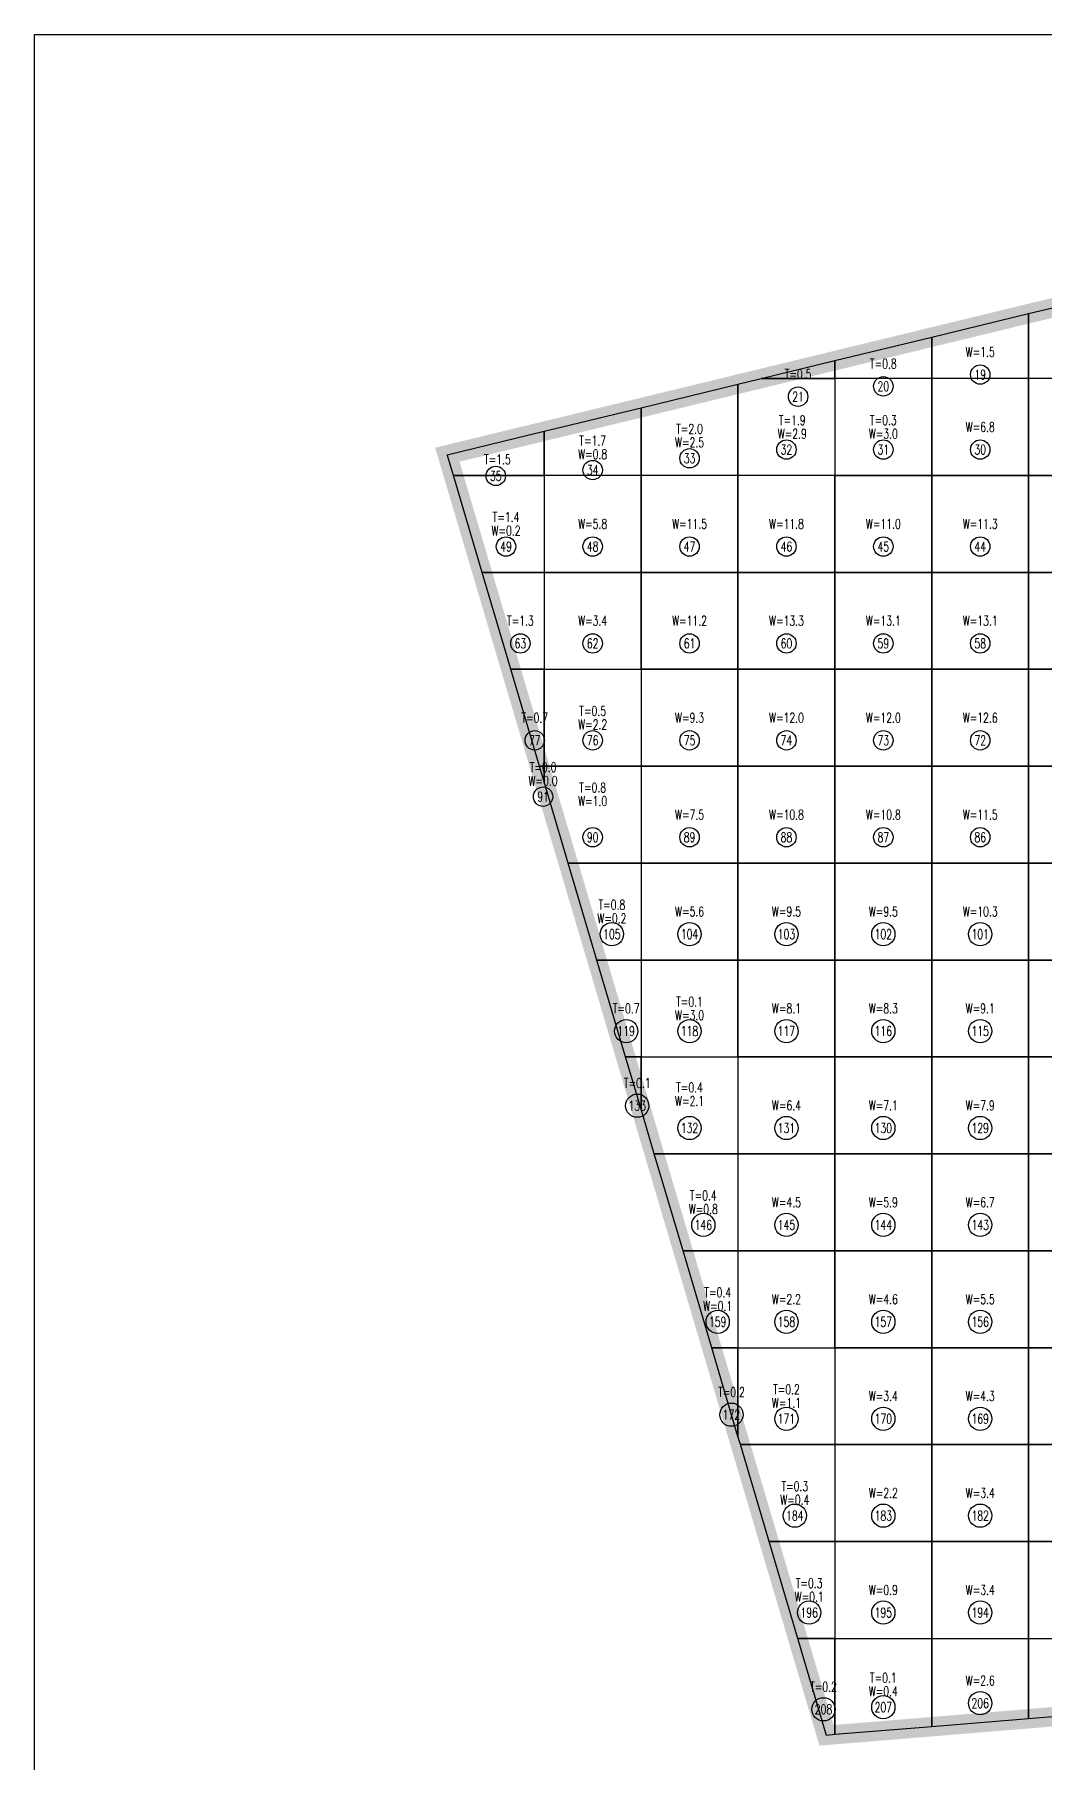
# Model space of a CAD drawing. Extents: x 4283 to 40403, y 1134 to 1764.
# Drawn here: x 10802 to 10859.9, y 1575 to 1674.1 of the extents above; entities that cross this region are included whole.
import ezdxf
from ezdxf.enums import TextEntityAlignment as Align

# ---------------------------------------------------------------- set-up
doc = ezdxf.new("R2010")
doc.units = 0
for name, color, linetype in [('tdz_11-3方格网', 2, 'Continuous'), ('tdz_11-3方格网计算', 7, 'Continuous'), ('tdz_土方计算图', 7, 'Continuous'), ('tdz_格田', 6, 'Continuous')]:
    doc.layers.add(name, color=color, linetype=linetype)
doc.styles.add('GLandNum', font='txt_____.ttf', dxfattribs={"width": 0.7, "height": 0.5})

msp = doc.modelspace()

# ---------------------------------------------------------------- linework, layer by layer
at = {"layer": 'tdz_11-3方格网', "linetype": 'Continuous'}
for points in [[(10864.175, 1659.931, 3766.47), (10864.548, 1659.931, 3766.297), (10864.548, 1654.375, 3766.894), (10858.993, 1654.375, 3767.212), (10858.993, 1658.094, 3767.028), (10861.654, 1658.74, 3766.677)], [(10858.993, 1658.094, 3767.028), (10858.993, 1654.375, 3767.212), (10853.437, 1654.375, 3767.043), (10853.437, 1656.747, 3766.864)], [(10853.437, 1656.747, 3766.864), (10853.437, 1654.375, 3767.043), (10847.882, 1654.375, 3766.833), (10847.882, 1655.399, 3766.667)], [(10847.882, 1655.399, 3766.667), (10847.882, 1654.375, 3766.833), (10843.661, 1654.375, 3766.667)], [(10843.661, 1654.375, 3766.667), (10847.882, 1654.375, 3766.833), (10847.882, 1648.819, 3767.427), (10842.326, 1648.819, 3767.747), (10842.326, 1654.051, 3766.667)], [(10847.882, 1654.375, 3766.833), (10847.882, 1648.819, 3767.427), (10853.437, 1648.819, 3767.529), (10853.437, 1654.375, 3767.043)], [(10853.437, 1654.375, 3767.043), (10853.437, 1648.819, 3767.529), (10858.993, 1648.819, 3767.427), (10858.993, 1654.375, 3767.212)], [(10858.993, 1654.375, 3767.212), (10858.993, 1648.819, 3767.427), (10864.548, 1648.819, 3767.132), (10864.548, 1654.375, 3766.894)], [(10842.326, 1654.051, 3766.667), (10842.326, 1648.819, 3767.747), (10836.771, 1648.819, 3767.658), (10836.771, 1652.704, 3766.714)], [(10836.771, 1652.704, 3766.714), (10836.771, 1648.819, 3767.658), (10831.215, 1648.819, 3767.44), (10831.215, 1651.356, 3766.9)], [(10831.215, 1651.356, 3766.9), (10831.215, 1648.819, 3767.44), (10826.012, 1648.819, 3767.101), (10825.674, 1649.958, 3767.084), (10825.659, 1650.008, 3767.07)], [(10826.012, 1648.819, 3767.101), (10831.215, 1648.819, 3767.44), (10831.215, 1643.264, 3767.412), (10827.657, 1643.264, 3767.181)], [(10831.215, 1648.819, 3767.44), (10831.215, 1643.264, 3767.412), (10836.771, 1643.264, 3767.774), (10836.771, 1648.819, 3767.658)], [(10836.771, 1648.819, 3767.658), (10836.771, 1643.264, 3767.774), (10842.326, 1643.264, 3767.896), (10842.326, 1648.819, 3767.747)], [(10842.326, 1648.819, 3767.747), (10842.326, 1643.264, 3767.896), (10847.882, 1643.264, 3767.82), (10847.882, 1648.819, 3767.427)], [(10847.882, 1648.819, 3767.427), (10847.882, 1643.264, 3767.82), (10853.437, 1643.264, 3767.752), (10853.437, 1648.819, 3767.529)], [(10853.437, 1648.819, 3767.529), (10853.437, 1643.264, 3767.752), (10858.993, 1643.264, 3767.641), (10858.993, 1648.819, 3767.427)], [(10858.993, 1648.819, 3767.427), (10858.993, 1643.264, 3767.641), (10864.548, 1643.264, 3767.392), (10864.548, 1648.819, 3767.132)], [(10827.657, 1643.264, 3767.181), (10831.215, 1643.264, 3767.412), (10831.215, 1637.708, 3767.386), (10829.302, 1637.708, 3767.26)], [(10831.215, 1643.264, 3767.412), (10831.215, 1637.708, 3767.386), (10836.771, 1637.708, 3767.748), (10836.771, 1643.264, 3767.774)], [(10836.771, 1643.264, 3767.774), (10836.771, 1637.708, 3767.748), (10842.326, 1637.708, 3767.921), (10842.326, 1643.264, 3767.896)], [(10842.326, 1643.264, 3767.896), (10842.326, 1637.708, 3767.921), (10847.882, 1637.708, 3767.847), (10847.882, 1643.264, 3767.82)], [(10847.882, 1643.264, 3767.82), (10847.882, 1637.708, 3767.847), (10853.437, 1637.708, 3767.803), (10853.437, 1643.264, 3767.752)], [(10853.437, 1643.264, 3767.752), (10853.437, 1637.708, 3767.803), (10858.993, 1637.708, 3767.788), (10858.993, 1643.264, 3767.641)], [(10858.993, 1643.264, 3767.641), (10858.993, 1637.708, 3767.788), (10864.548, 1637.708, 3767.727), (10864.548, 1643.264, 3767.392)], [(10829.302, 1637.708, 3767.26), (10831.215, 1637.708, 3767.386), (10831.215, 1632.153, 3767.358), (10830.947, 1632.153, 3767.34)], [(10831.215, 1632.153, 3767.358), (10831.215, 1637.708, 3767.386), (10836.771, 1637.708, 3767.748), (10836.771, 1632.153, 3767.72)], [(10836.771, 1637.708, 3767.748), (10836.771, 1632.153, 3767.72), (10842.326, 1632.153, 3767.947), (10842.326, 1637.708, 3767.921)], [(10842.326, 1637.708, 3767.921), (10842.326, 1632.153, 3767.947), (10847.882, 1632.153, 3767.872), (10847.882, 1637.708, 3767.847)], [(10847.882, 1637.708, 3767.847), (10847.882, 1632.153, 3767.872), (10853.437, 1632.153, 3767.832), (10853.437, 1637.708, 3767.803)], [(10853.437, 1637.708, 3767.803), (10853.437, 1632.153, 3767.832), (10858.993, 1632.153, 3767.817), (10858.993, 1637.708, 3767.788)], [(10858.993, 1637.708, 3767.788), (10858.993, 1632.153, 3767.817), (10864.548, 1632.153, 3767.802), (10864.548, 1637.708, 3767.727)], [(10830.947, 1632.153, 3767.34), (10831.215, 1632.153, 3767.358), (10831.215, 1631.249, 3767.353)], [(10831.215, 1631.249, 3767.353), (10831.215, 1632.153, 3767.358), (10836.771, 1632.153, 3767.72), (10836.771, 1626.597, 3767.692), (10832.592, 1626.597, 3767.42)], [(10836.771, 1632.153, 3767.72), (10836.771, 1626.597, 3767.692), (10842.326, 1626.597, 3767.972), (10842.326, 1632.153, 3767.947)], [(10842.326, 1632.153, 3767.947), (10842.326, 1626.597, 3767.972), (10847.882, 1626.597, 3767.898), (10847.882, 1632.153, 3767.872)], [(10847.882, 1632.153, 3767.872), (10847.882, 1626.597, 3767.898), (10853.437, 1626.597, 3767.861), (10853.437, 1632.153, 3767.832)], [(10853.437, 1632.153, 3767.832), (10853.437, 1626.597, 3767.861), (10858.993, 1626.597, 3767.846), (10858.993, 1632.153, 3767.817)], [(10858.993, 1632.153, 3767.817), (10858.993, 1626.597, 3767.846), (10864.548, 1626.597, 3767.832), (10864.548, 1632.153, 3767.802)], [(10832.592, 1626.597, 3767.42), (10836.771, 1626.597, 3767.692), (10836.771, 1621.042, 3767.664), (10834.238, 1621.042, 3767.499)], [(10836.771, 1626.597, 3767.692), (10836.771, 1621.042, 3767.664), (10842.326, 1621.042, 3767.998), (10842.326, 1626.597, 3767.972)], [(10842.326, 1626.597, 3767.972), (10842.326, 1621.042, 3767.998), (10847.882, 1621.042, 3767.923), (10847.882, 1626.597, 3767.898)], [(10847.882, 1626.597, 3767.898), (10847.882, 1621.042, 3767.923), (10853.437, 1621.042, 3767.89), (10853.437, 1626.597, 3767.861)], [(10853.437, 1626.597, 3767.861), (10853.437, 1621.042, 3767.89), (10858.993, 1621.042, 3767.874), (10858.993, 1626.597, 3767.846)], [(10858.993, 1626.597, 3767.846), (10858.993, 1621.042, 3767.874), (10864.548, 1621.042, 3767.861), (10864.548, 1626.597, 3767.832)], [(10834.238, 1621.042, 3767.499), (10836.771, 1621.042, 3767.664), (10836.771, 1615.486, 3767.637), (10835.883, 1615.486, 3767.579)], [(10836.771, 1621.042, 3767.664), (10836.771, 1615.486, 3767.637), (10842.326, 1615.486, 3767.999), (10842.326, 1621.042, 3767.998)], [(10842.326, 1621.042, 3767.998), (10842.326, 1615.486, 3767.999), (10847.882, 1615.486, 3767.949), (10847.882, 1621.042, 3767.923)], [(10847.882, 1621.042, 3767.923), (10847.882, 1615.486, 3767.949), (10853.437, 1615.486, 3767.919), (10853.437, 1621.042, 3767.89)], [(10853.437, 1621.042, 3767.89), (10853.437, 1615.486, 3767.919), (10858.993, 1615.486, 3767.903), (10858.993, 1621.042, 3767.874)], [(10858.993, 1621.042, 3767.874), (10858.993, 1615.486, 3767.903), (10864.548, 1615.486, 3767.89), (10864.548, 1621.042, 3767.861)], [(10835.883, 1615.486, 3767.579), (10836.771, 1615.486, 3767.637), (10836.771, 1612.489, 3767.622)], [(10836.771, 1612.489, 3767.622), (10836.771, 1615.486, 3767.637), (10842.326, 1615.486, 3767.999), (10842.326, 1609.931, 3767.971), (10837.528, 1609.931, 3767.659)], [(10842.326, 1615.486, 3767.999), (10842.326, 1609.931, 3767.971), (10847.882, 1609.931, 3767.976), (10847.882, 1615.486, 3767.949)], [(10847.882, 1615.486, 3767.949), (10847.882, 1609.931, 3767.976), (10853.437, 1609.931, 3767.948), (10853.437, 1615.486, 3767.919)], [(10853.437, 1615.486, 3767.919), (10853.437, 1609.931, 3767.948), (10858.993, 1609.931, 3767.933), (10858.993, 1615.486, 3767.903)], [(10858.993, 1615.486, 3767.903), (10858.993, 1609.931, 3767.933), (10864.548, 1609.931, 3767.919), (10864.548, 1615.486, 3767.89)], [(10837.528, 1609.931, 3767.659), (10842.326, 1609.931, 3767.971), (10842.326, 1604.375, 3767.943), (10839.173, 1604.375, 3767.738)], [(10842.326, 1609.931, 3767.971), (10842.326, 1604.375, 3767.943), (10847.882, 1604.375, 3768.001), (10847.882, 1609.931, 3767.976)], [(10847.882, 1609.931, 3767.976), (10847.882, 1604.375, 3768.001), (10853.437, 1604.375, 3767.976), (10853.437, 1609.931, 3767.948)], [(10853.437, 1609.931, 3767.948), (10853.437, 1604.375, 3767.976), (10858.993, 1604.375, 3767.962), (10858.993, 1609.931, 3767.933)], [(10858.993, 1609.931, 3767.933), (10858.993, 1604.375, 3767.962), (10864.548, 1604.375, 3767.948), (10864.548, 1609.931, 3767.919)], [(10839.173, 1604.375, 3767.738), (10842.326, 1604.375, 3767.943), (10842.326, 1598.819, 3767.916), (10840.819, 1598.819, 3767.818)], [(10842.326, 1604.375, 3767.943), (10842.326, 1598.819, 3767.916), (10847.882, 1598.819, 3768.027), (10847.882, 1604.375, 3768.001)], [(10847.882, 1604.375, 3768.001), (10847.882, 1598.819, 3768.027), (10853.437, 1598.819, 3768.006), (10853.437, 1604.375, 3767.976)], [(10853.437, 1604.375, 3767.976), (10853.437, 1598.819, 3768.006), (10858.993, 1598.819, 3767.991), (10858.993, 1604.375, 3767.962)], [(10858.993, 1604.375, 3767.962), (10858.993, 1598.819, 3767.991), (10864.548, 1598.819, 3767.976), (10864.548, 1604.375, 3767.948)], [(10840.819, 1598.819, 3767.818), (10842.326, 1598.819, 3767.916), (10842.326, 1593.729, 3767.891)], [(10842.326, 1593.729, 3767.891), (10842.326, 1598.819, 3767.916), (10847.882, 1598.819, 3768.027), (10847.882, 1593.264, 3768.052), (10842.464, 1593.264, 3767.898)], [(10847.882, 1598.819, 3768.027), (10847.882, 1593.264, 3768.052), (10853.437, 1593.264, 3768.034), (10853.437, 1598.819, 3768.006)], [(10853.437, 1598.819, 3768.006), (10853.437, 1593.264, 3768.034), (10858.993, 1593.264, 3768.019), (10858.993, 1598.819, 3767.991)], [(10858.993, 1598.819, 3767.991), (10858.993, 1593.264, 3768.019), (10864.548, 1593.264, 3768.072), (10864.548, 1598.819, 3767.976)], [(10842.464, 1593.264, 3767.898), (10847.882, 1593.264, 3768.052), (10847.882, 1587.708, 3768.078), (10844.109, 1587.708, 3767.977)], [(10847.882, 1593.264, 3768.052), (10847.882, 1587.708, 3768.078), (10853.437, 1587.708, 3768.063), (10853.437, 1593.264, 3768.034)], [(10853.437, 1593.264, 3768.034), (10853.437, 1587.708, 3768.063), (10858.993, 1587.708, 3768.099), (10858.993, 1593.264, 3768.019)], [(10858.993, 1593.264, 3768.019), (10858.993, 1587.708, 3768.099), (10864.548, 1587.708, 3768.277), (10864.548, 1593.264, 3768.072)], [(10844.109, 1587.708, 3767.977), (10847.882, 1587.708, 3768.078), (10847.882, 1582.153, 3768.107), (10845.754, 1582.153, 3768.057)], [(10847.882, 1587.708, 3768.078), (10847.882, 1582.153, 3768.107), (10853.437, 1582.153, 3768.126), (10853.437, 1587.708, 3768.063)], [(10853.437, 1587.708, 3768.063), (10853.437, 1582.153, 3768.126), (10858.993, 1582.153, 3768.253), (10858.993, 1587.708, 3768.099)], [(10858.993, 1587.708, 3768.099), (10858.993, 1582.153, 3768.253), (10864.548, 1582.153, 3768.267), (10864.548, 1587.708, 3768.277)], [(10845.754, 1582.153, 3768.057), (10847.882, 1582.153, 3768.107), (10847.882, 1576.637, 3768.139), (10847.4, 1576.597, 3768.137)], [(10847.882, 1576.637, 3768.139), (10847.882, 1582.153, 3768.107), (10853.437, 1582.153, 3768.126), (10853.437, 1577.092, 3768.166)], [(10853.437, 1577.092, 3768.166), (10853.437, 1582.153, 3768.126), (10858.993, 1582.153, 3768.253), (10858.993, 1577.548, 3768.193)], [(10858.993, 1577.548, 3768.193), (10858.993, 1582.153, 3768.253), (10864.548, 1582.153, 3768.267), (10864.548, 1578.003, 3768.22)]]:
    msp.add_polyline3d(points, close=True, dxfattribs=at)
at = {"layer": 'tdz_11-3方格网计算', "color": 7, "linetype": 'Continuous'}
for centre, radius in [((10856.215, 1654.601), 0.556), ((10850.659, 1653.928), 0.556), ((10845.771, 1653.335), 0.556), ((10839.548, 1649.802), 0.556), ((10845.104, 1650.301), 0.556), ((10850.659, 1650.301), 0.556), ((10856.215, 1650.301), 0.556), ((10828.437, 1648.791), 0.556), ((10833.993, 1649.128), 0.556), ((10829.025, 1644.745), 0.556), ((10833.993, 1644.745), 0.556), ((10839.548, 1644.745), 0.556), ((10845.104, 1644.745), 0.556), ((10850.659, 1644.745), 0.556), ((10856.215, 1644.745), 0.556), ((10829.847, 1639.19), 0.556), ((10833.993, 1639.19), 0.556), ((10839.548, 1639.19), 0.556), ((10845.104, 1639.19), 0.556), ((10850.659, 1639.19), 0.556), ((10856.215, 1639.19), 0.556), ((10830.67, 1633.634), 0.556), ((10833.993, 1633.634), 0.556), ((10839.548, 1633.634), 0.556), ((10845.104, 1633.634), 0.556), ((10850.659, 1633.634), 0.556), ((10856.215, 1633.634), 0.556), ((10831.148, 1630.404), 0.556), ((10833.993, 1628.079), 0.556), ((10839.548, 1628.079), 0.556), ((10845.104, 1628.079), 0.556), ((10850.659, 1628.079), 0.556), ((10856.215, 1628.079), 0.556), ((10835.093, 1622.523), 0.667), ((10839.548, 1622.523), 0.667), ((10845.104, 1622.523), 0.667), ((10850.659, 1622.523), 0.667), ((10856.215, 1622.523), 0.667), ((10835.915, 1616.968), 0.667), ((10839.548, 1616.968), 0.667), ((10845.104, 1616.968), 0.667), ((10850.659, 1616.968), 0.667), ((10856.215, 1616.968), 0.667), ((10836.549, 1612.691), 0.667), ((10839.548, 1611.412), 0.667), ((10845.104, 1611.412), 0.667), ((10850.659, 1611.412), 0.667), ((10856.215, 1611.412), 0.667), ((10840.338, 1605.856), 0.667), ((10845.104, 1605.856), 0.667), ((10850.659, 1605.856), 0.667), ((10856.215, 1605.856), 0.667), ((10841.161, 1600.301), 0.667), ((10845.104, 1600.301), 0.667), ((10850.659, 1600.301), 0.667), ((10856.215, 1600.301), 0.667), ((10841.949, 1594.978), 0.667), ((10845.104, 1594.745), 0.667), ((10850.659, 1594.745), 0.667), ((10856.215, 1594.745), 0.667), ((10845.584, 1589.19), 0.667), ((10850.659, 1589.19), 0.667), ((10856.215, 1589.19), 0.667), ((10846.407, 1583.634), 0.667), ((10850.659, 1583.634), 0.667), ((10856.215, 1583.634), 0.667), ((10850.659, 1578.212), 0.667), ((10856.215, 1578.44), 0.667), ((10847.229, 1578.089), 0.667)]:
    msp.add_circle(centre, radius, dxfattribs=at)
at = {"layer": 'tdz_土方计算图', "linetype": 'Continuous'}
for points in [[(10801.99, 1674.092), (10931.99, 1674.092)], [(10801.99, 1514.092), (10801.99, 1514.092), (10801.99, 1674.092), (10801.99, 1674.092)]]:
    msp.add_lwpolyline(points, dxfattribs=at)
at = {"layer": 'tdz_格田', "linetype": 'Continuous', "lineweight": 60, "const_width": 1.111}
msp.add_lwpolyline([(10847.4, 1576.597), (10825.674, 1649.958), (10825.659, 1650.008), (10861.654, 1658.74), (10888.86, 1671.588), (10901.716, 1642.306), (10908.321, 1581.592), (10847.4, 1576.597)], close=True, dxfattribs=at)

# ---------------------------------------------------------------- texts
at = {"layer": 'tdz_11-3方格网计算', "color": 173, "linetype": 'Continuous', "style": 'GLandNum', "width": 0.7}
for s, p in [('W=1.5', (10856.215, 1655.898)), ('W=2.9', (10845.438, 1651.208)), ('W=3.0', (10850.659, 1651.208)), ('W=6.8', (10856.215, 1651.597)), ('W=0.8', (10833.993, 1650.036)), ('W=2.5', (10839.548, 1650.709)), ('W=5.8', (10833.993, 1646.042)), ('W=11.5', (10839.548, 1646.042)), ('W=11.8', (10845.104, 1646.042)), ('W=11.0', (10850.659, 1646.042)), ('W=11.3', (10856.215, 1646.042)), ('W=0.2', (10829.025, 1645.653)), ('W=3.4', (10833.993, 1640.486)), ('W=11.2', (10839.548, 1640.486)), ('W=13.3', (10845.104, 1640.486)), ('W=13.1', (10850.659, 1640.486)), ('W=13.1', (10856.215, 1640.486)), ('W=2.2', (10833.993, 1634.542)), ('W=9.3', (10839.548, 1634.931)), ('W=12.0', (10845.104, 1634.931)), ('W=12.0', (10850.659, 1634.931)), ('W=12.6', (10856.215, 1634.931)), ('W=0.0', (10831.148, 1631.312)), ('W=1.0', (10833.993, 1630.149)), ('W=7.5', (10839.548, 1629.375)), ('W=10.8', (10845.104, 1629.375)), ('W=10.8', (10850.659, 1629.375)), ('W=11.5', (10856.215, 1629.375)), ('W=0.2', (10835.093, 1623.431)), ('W=5.6', (10839.548, 1623.819)), ('W=9.5', (10845.104, 1623.819)), ('W=9.5', (10850.659, 1623.819)), ('W=10.3', (10856.215, 1623.819)), ('W=8.1', (10845.104, 1618.264)), ('W=8.3', (10850.659, 1618.264)), ('W=9.1', (10856.215, 1618.264)), ('W=3.0', (10839.548, 1617.875)), ('W=2.1', (10839.548, 1612.959)), ('W=6.4', (10845.104, 1612.708)), ('W=7.1', (10850.659, 1612.708)), ('W=7.9', (10856.215, 1612.708)), ('W=0.8', (10840.338, 1606.764)), ('W=4.5', (10845.104, 1607.153)), ('W=5.9', (10850.659, 1607.153)), ('W=6.7', (10856.215, 1607.153)), ('W=2.2', (10845.104, 1601.597)), ('W=4.6', (10850.659, 1601.597)), ('W=5.5', (10856.215, 1601.597)), ('W=0.1', (10841.161, 1601.208)), ('W=1.1', (10845.104, 1595.653)), ('W=3.4', (10850.659, 1596.042)), ('W=4.3', (10856.215, 1596.042)), ('W=2.2', (10850.659, 1590.486)), ('W=3.4', (10856.215, 1590.486)), ('W=0.4', (10845.584, 1590.097)), ('W=0.1', (10846.407, 1584.542)), ('W=0.9', (10850.659, 1584.931)), ('W=3.4', (10856.215, 1584.931)), ('W=2.6', (10856.215, 1579.736)), ('W=0.4', (10850.659, 1579.12))]:
    msp.add_text(s, height=0.5556, dxfattribs=at).set_placement(p, align=Align.MIDDLE_CENTER)
at = {"layer": 'tdz_11-3方格网计算', "color": 2, "linetype": 'Continuous', "style": 'GLandNum', "width": 0.7}
for s, p in [('T=0.8', (10850.659, 1655.224)), ('T=0.5', (10845.771, 1654.631)), ('T=1.9', (10845.438, 1651.986)), ('T=0.3', (10850.659, 1651.986)), ('T=2.0', (10839.548, 1651.487)), ('T=1.7', (10833.993, 1650.813)), ('T=1.5', (10828.529, 1649.738)), ('T=1.4', (10829.025, 1646.431)), ('T=1.3', (10829.847, 1640.486)), ('T=0.5', (10833.993, 1635.319)), ('T=0.7', (10830.67, 1634.931)), ('T=0.0', (10831.148, 1632.09)), ('T=0.8', (10833.993, 1630.927)), ('T=0.8', (10835.093, 1624.208)), ('T=0.7', (10835.915, 1618.264)), ('T=0.1', (10839.548, 1618.653)), ('T=0.1', (10836.549, 1613.988)), ('T=0.4', (10839.548, 1613.737)), ('T=0.4', (10840.338, 1607.542)), ('T=0.4', (10841.161, 1601.986)), ('T=0.2', (10845.104, 1596.431)), ('T=0.2', (10841.949, 1596.274)), ('T=0.3', (10845.584, 1590.875)), ('T=0.3', (10846.407, 1585.319)), ('T=0.1', (10850.659, 1579.897)), ('T=0.2', (10847.229, 1579.385))]:
    msp.add_text(s, height=0.5556, dxfattribs=at).set_placement(p, align=Align.MIDDLE_CENTER)
at = {"layer": 'tdz_11-3方格网计算', "color": 7, "linetype": 'Continuous', "style": 'GLandNum', "width": 0.7}
for s, p in [('20', (10850.659, 1653.928)), ('19', (10856.215, 1654.601)), ('21', (10845.771, 1653.335)), ('32', (10845.104, 1650.301)), ('31', (10850.659, 1650.301)), ('30', (10856.215, 1650.301)), ('34', (10833.993, 1649.128)), ('33', (10839.548, 1649.802)), ('35', (10828.437, 1648.791)), ('49', (10829.025, 1644.745)), ('48', (10833.993, 1644.745)), ('47', (10839.548, 1644.745)), ('46', (10845.104, 1644.745)), ('45', (10850.659, 1644.745)), ('44', (10856.215, 1644.745)), ('63', (10829.847, 1639.19)), ('62', (10833.993, 1639.19)), ('61', (10839.548, 1639.19)), ('60', (10845.104, 1639.19)), ('59', (10850.659, 1639.19)), ('58', (10856.215, 1639.19)), ('77', (10830.67, 1633.634)), ('76', (10833.993, 1633.634)), ('75', (10839.548, 1633.634)), ('74', (10845.104, 1633.634)), ('73', (10850.659, 1633.634)), ('72', (10856.215, 1633.634)), ('91', (10831.148, 1630.404)), ('90', (10833.993, 1628.079)), ('89', (10839.548, 1628.079)), ('88', (10845.104, 1628.079)), ('87', (10850.659, 1628.079)), ('86', (10856.215, 1628.079)), ('105', (10835.093, 1622.523)), ('104', (10839.548, 1622.523)), ('103', (10845.104, 1622.523)), ('102', (10850.659, 1622.523)), ('101', (10856.215, 1622.523)), ('119', (10835.915, 1616.968)), ('118', (10839.548, 1616.968)), ('117', (10845.104, 1616.968)), ('116', (10850.659, 1616.968)), ('115', (10856.215, 1616.968)), ('133', (10836.549, 1612.691)), ('132', (10839.548, 1611.412)), ('131', (10845.104, 1611.412)), ('130', (10850.659, 1611.412)), ('129', (10856.215, 1611.412)), ('146', (10840.338, 1605.856)), ('145', (10845.104, 1605.856)), ('144', (10850.659, 1605.856)), ('143', (10856.215, 1605.856)), ('159', (10841.161, 1600.301)), ('158', (10845.104, 1600.301)), ('157', (10850.659, 1600.301)), ('156', (10856.215, 1600.301)), ('172', (10841.949, 1594.978)), ('171', (10845.104, 1594.745)), ('170', (10850.659, 1594.745)), ('169', (10856.215, 1594.745)), ('184', (10845.584, 1589.19)), ('183', (10850.659, 1589.19)), ('182', (10856.215, 1589.19)), ('196', (10846.407, 1583.634)), ('195', (10850.659, 1583.634)), ('194', (10856.215, 1583.634)), ('208', (10847.229, 1578.089)), ('207', (10850.659, 1578.212)), ('206', (10856.215, 1578.44))]:
    msp.add_text(s, height=0.5556, dxfattribs=at).set_placement(p, align=Align.MIDDLE_CENTER)

doc.saveas('drawing.dxf')
